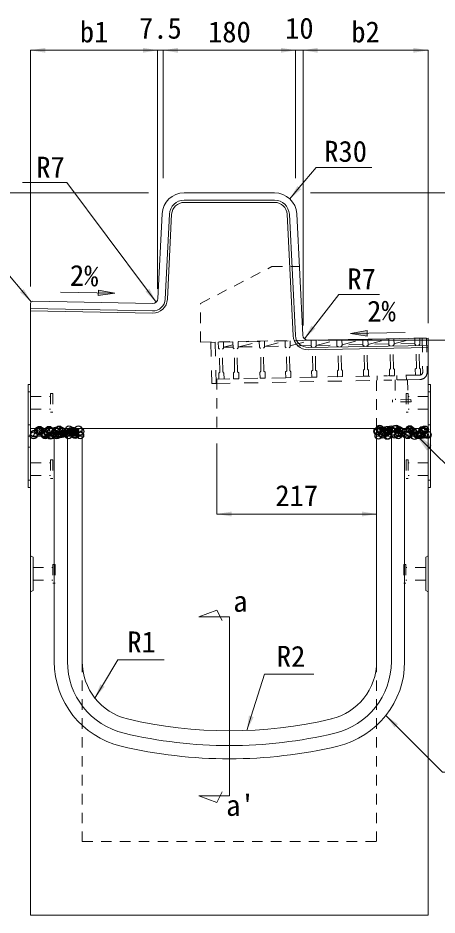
# Model space of a CAD drawing. Units: millimetres at full size. Extents: x 5964 to 125098, y -10801 to 28073.
# Drawn here: x 68980 to 69549, y 8022 to 9239 of the extents above; entities that cross this region are included whole.
import ezdxf
from ezdxf.enums import TextEntityAlignment as Align

# ---------------------------------------------------------------- set-up
doc = ezdxf.new("R2010")
doc.units = ezdxf.units.MM
doc.header["$LTSCALE"] = 19
doc.header["$PDMODE"] = 32
doc.header["$PDSIZE"] = 9.5
for name, pattern in [('USER1', [1.35, 0.75, -0.6]), ('USER3', [2, 1, -1]), ('USER5', [1.35, 0.75, -0.6])]:
    doc.linetypes.add(name, pattern=pattern)
for name, color, linetype, lineweight in [('0_2', 7, 'Continuous', 20), ('インサート', 3, 'USER1', 9), ('グレーチング', 7, 'USER1', 5), ('ジョイント', 7, 'Continuous', 9), ('寸法引出', 7, 'Continuous', 9), ('寸法線', 7, 'Continuous', 9), ('本体', 2, 'Continuous', 9), ('補助線', 8, 'Continuous', 13)]:
    doc.layers.add(name, color=color, linetype=linetype, lineweight=lineweight)
doc.layers.add('ハッチング', color=7, linetype='Continuous')
doc.styles.add('ＭＳ ゴシック', font='')
doc.styles.get('ＭＳ ゴシック').set_extended_font_data('MS Gothic')

# ---------------------------------------------------------------- blocks, each defined once
blk = doc.blocks.new('filled_arrow')
at = {"color": 0, "linetype": 'Continuous', "lineweight": -2}
blk.add_solid([(7.5, 1.25), (0, 0), (7.5, -1.25)], dxfattribs=at)

msp = doc.modelspace()

# ---------------------------------------------------------------- hatches: boundary and pattern name
at = {"layer": '寸法引出'}
for points in [[(69089.3, 8869.77), (69089.17, 8862.27), (69111.73, 8865.63)], [(69454.38, 8814.88), (69454.51, 8807.38), (69431.95, 8810.74)]]:
    msp.add_hatch(color=256, dxfattribs=at).paths.add_polyline_path(points)

# ---------------------------------------------------------------- linework, layer by layer
at = {"layer": 'インサート'}
for p, q in [((69509.38, 8748.14), (69492.38, 8747.8)), ((69492.38, 8747.8), (69492.92, 8720.8)), ((69509.38, 8748.14), (69509.92, 8721.14)), ((69024.27, 8729.22), (69024.27, 8704.22)), ((69024.27, 8729.22), (69027.27, 8729.22)), ((69027.27, 8729.22), (69027.27, 8704.22)), ((69510.27, 8729.22), (69507.26, 8729.22)), ((69507.26, 8729.22), (69507.26, 8704.22)), ((69510.27, 8729.22), (69510.27, 8704.22)), ((68997.27, 8725.22), (69024.27, 8725.22)), ((68997.27, 8725.22), (68997.27, 8708.22)), ((69513.91, 8721.22), (69488.92, 8720.72)), ((69488.92, 8720.72), (69488.98, 8717.72)), ((69513.97, 8718.22), (69488.98, 8717.72)), ((69537.27, 8725.22), (69510.27, 8725.22)), ((69513.91, 8721.22), (69513.97, 8718.22)), ((69537.27, 8725.22), (69537.27, 8708.22)), ((68997.27, 8708.22), (69024.27, 8708.22)), ((69024.27, 8704.22), (69027.27, 8704.22)), ((69510.27, 8704.22), (69507.26, 8704.22)), ((69537.27, 8708.22), (69510.27, 8708.22)), ((68997.27, 8635.22), (69024.27, 8635.22)), ((68997.27, 8635.22), (68997.27, 8618.22)), ((69024.27, 8639.22), (69024.27, 8614.22)), ((69024.27, 8639.22), (69027.27, 8639.22)), ((69027.27, 8639.22), (69027.27, 8614.22)), ((69510.27, 8639.22), (69507.26, 8639.22)), ((69507.26, 8639.22), (69507.26, 8614.22)), ((69510.27, 8639.22), (69510.27, 8614.22)), ((69537.27, 8635.22), (69510.27, 8635.22)), ((69537.27, 8635.22), (69537.27, 8618.22)), ((68997.27, 8618.22), (69024.27, 8618.22)), ((69024.27, 8614.22), (69027.27, 8614.22)), ((69510.27, 8614.22), (69507.26, 8614.22)), ((69537.27, 8618.22), (69510.27, 8618.22)), ((69027.46, 8497.22), (69027.46, 8472.22)), ((69027.46, 8497.22), (69030.47, 8497.22)), ((69030.47, 8497.22), (69030.47, 8472.22)), ((69507.06, 8497.22), (69504.06, 8497.22)), ((69504.06, 8497.22), (69504.06, 8472.22)), ((69507.06, 8497.22), (69507.06, 8472.22)), ((69000.46, 8493.22), (69027.46, 8493.22)), ((69000.46, 8493.22), (69000.46, 8476.22)), ((69534.06, 8493.22), (69507.06, 8493.22)), ((69534.06, 8493.22), (69534.06, 8476.22)), ((69000.46, 8476.22), (69027.46, 8476.22)), ((69534.06, 8476.22), (69507.06, 8476.22)), ((69027.46, 8472.22), (69030.47, 8472.22)), ((69507.06, 8472.22), (69504.06, 8472.22))]:
    msp.add_line(p, q, dxfattribs=at)
at = {"layer": 'グレーチング', "linetype": 'USER3'}
for p, q in [((69252.06, 8799), (69535, 8804.66)), ((69349.98, 8793.96), (69378.13, 8801.52)), ((69378.13, 8801.52), (69378.29, 8793.52)), ((69385.13, 8801.66), (69385.29, 8793.66)), ((69385.27, 8794.66), (69413.42, 8802.23)), ((69413.13, 8802.22), (69413.29, 8794.22)), ((69420.12, 8802.36), (69420.28, 8794.36)), ((69420.26, 8795.36), (69448.42, 8802.93)), ((69448.42, 8802.93), (69448.58, 8794.93)), ((69455.42, 8803.07), (69455.58, 8795.07)), ((69455.56, 8796.07), (69483.71, 8803.63)), ((69483.71, 8803.63), (69483.87, 8795.64)), ((69490.71, 8803.77), (69490.87, 8795.78)), ((69490.85, 8796.78), (69519, 8804.34)), ((69519, 8804.34), (69519.16, 8796.34)), ((69526, 8804.48), (69526.16, 8796.48)), ((69529, 8804.54), (69529.92, 8758.55)), ((69535, 8804.66), (69535.92, 8758.67)), ((69248.06, 8798.92), (69242.06, 8798.8)), ((69242.06, 8798.8), (69243.18, 8742.81)), ((69248.06, 8798.92), (69249.18, 8742.93)), ((69252.06, 8799), (69252.22, 8791)), ((69253.75, 8789.53), (69252.22, 8791)), ((69254.37, 8758.54), (69253.75, 8789.53)), ((69257.75, 8789.61), (69259.22, 8791.14)), ((69258.37, 8758.62), (69257.75, 8789.61)), ((69259.06, 8799.14), (69259.22, 8791.14)), ((69259.2, 8792.14), (69272.13, 8795.56)), ((69259.2, 8792.14), (69272.19, 8792.4)), ((69272.05, 8799.4), (69272.21, 8791.4)), ((69273.74, 8789.93), (69272.21, 8791.4)), ((69274.36, 8758.94), (69273.74, 8789.93)), ((69277.74, 8790.01), (69279.21, 8791.54)), ((69278.36, 8759.02), (69277.74, 8790.01)), ((69279.05, 8799.54), (69279.21, 8791.54)), ((69279.19, 8792.54), (69308.29, 8793.12)), ((69279.99, 8792.56), (69308.15, 8800.12)), ((69307.85, 8800.12), (69308.01, 8792.12)), ((69309.54, 8790.65), (69308.01, 8792.12)), ((69310.16, 8759.66), (69309.54, 8790.65)), ((69313.54, 8790.73), (69315, 8792.26)), ((69314.15, 8759.74), (69313.54, 8790.73)), ((69314.84, 8800.26), (69315, 8792.26)), ((69314.98, 8793.26), (69343.14, 8800.82)), ((69314.98, 8793.26), (69343.28, 8793.82)), ((69342.84, 8800.82), (69343, 8792.82)), ((69344.53, 8791.35), (69343, 8792.82)), ((69345.15, 8760.35), (69344.53, 8791.35)), ((69348.53, 8791.43), (69350, 8792.96)), ((69349.15, 8760.43), (69348.53, 8791.43)), ((69349.84, 8800.96), (69350, 8792.96)), ((69378.27, 8794.52), (69349.98, 8793.96)), ((69379.82, 8792.05), (69378.29, 8793.52)), ((69380.44, 8761.06), (69379.82, 8792.05)), ((69383.82, 8792.13), (69385.29, 8793.66)), ((69384.44, 8761.14), (69383.82, 8792.13)), ((69385.27, 8794.66), (69413.56, 8795.23)), ((69414.81, 8792.75), (69413.29, 8794.22)), ((69415.43, 8761.76), (69414.81, 8792.75)), ((69418.81, 8792.83), (69420.28, 8794.36)), ((69419.43, 8761.84), (69418.81, 8792.83)), ((69448.56, 8795.93), (69420.26, 8795.36)), ((69450.11, 8793.46), (69448.58, 8794.93)), ((69450.73, 8762.47), (69450.11, 8793.46)), ((69454.11, 8793.54), (69455.58, 8795.07)), ((69454.73, 8762.55), (69454.11, 8793.54)), ((69483.85, 8796.64), (69455.56, 8796.07)), ((69485.4, 8794.17), (69483.87, 8795.64)), ((69486.02, 8763.17), (69485.4, 8794.17)), ((69489.4, 8794.25), (69490.87, 8795.78)), ((69490.02, 8763.25), (69489.4, 8794.25)), ((69519.14, 8797.34), (69490.85, 8796.78)), ((69520.69, 8794.87), (69519.16, 8796.34)), ((69521.31, 8763.88), (69520.69, 8794.87)), ((69524.69, 8794.95), (69526.16, 8796.48)), ((69525.31, 8763.96), (69524.69, 8794.95)), ((69249.06, 8748.93), (69482.21, 8753.59)), ((69254.37, 8758.54), (69252.9, 8757.01)), ((69252.9, 8757.01), (69253.06, 8749.01)), ((69258.37, 8758.62), (69259.9, 8757.15)), ((69259.9, 8757.15), (69260.06, 8749.15)), ((69274.36, 8758.94), (69272.89, 8757.41)), ((69272.89, 8757.41), (69273.05, 8749.41)), ((69278.36, 8759.02), (69279.89, 8757.55)), ((69279.89, 8757.55), (69280.05, 8749.55)), ((69310.16, 8759.66), (69308.69, 8758.13)), ((69308.69, 8758.13), (69308.85, 8750.13)), ((69314.15, 8759.74), (69315.68, 8758.27)), ((69315.68, 8758.27), (69315.84, 8750.27)), ((69345.15, 8760.35), (69343.68, 8758.83)), ((69343.68, 8758.83), (69343.84, 8750.83)), ((69349.15, 8760.43), (69350.68, 8758.97)), ((69350.68, 8758.97), (69350.84, 8750.97)), ((69380.44, 8761.06), (69378.97, 8759.53)), ((69378.97, 8759.53), (69379.13, 8751.53)), ((69384.44, 8761.14), (69385.97, 8759.67)), ((69385.97, 8759.67), (69386.13, 8751.67)), ((69415.43, 8761.76), (69413.96, 8760.23)), ((69413.96, 8760.23), (69414.12, 8752.23)), ((69419.43, 8761.84), (69420.96, 8760.37)), ((69420.96, 8760.37), (69421.12, 8752.37)), ((69450.73, 8762.47), (69449.26, 8760.94)), ((69449.26, 8760.94), (69449.42, 8752.94)), ((69456.42, 8753.08), (69449.42, 8752.94)), ((69454.73, 8762.55), (69456.26, 8761.08)), ((69456.26, 8761.08), (69456.42, 8753.08)), ((69468.01, 8753.31), (69468.13, 8747.31)), ((69526, 8754.47), (69483.01, 8753.61)), ((69486.02, 8763.17), (69484.55, 8761.64)), ((69484.55, 8761.64), (69484.71, 8753.64)), ((69491.59, 8753.59), (69484.6, 8753.31)), ((69490.02, 8763.25), (69491.55, 8761.78)), ((69491.55, 8761.78), (69491.71, 8753.78)), ((69494.51, 8753.84), (69494.63, 8747.84)), ((69507.51, 8754.1), (69507.63, 8748.1)), ((69521.31, 8763.88), (69519.84, 8762.35)), ((69519.84, 8762.35), (69520, 8754.35)), ((69527, 8754.49), (69520, 8754.35)), ((69525.31, 8763.96), (69526.84, 8762.49)), ((69526.84, 8762.49), (69527, 8754.49)), ((69249.18, 8742.93), (69243.18, 8742.81)), ((69249.18, 8742.93), (69477.13, 8747.49)), ((69253.06, 8749.01), (69260.06, 8749.15)), ((69273.05, 8749.41), (69280.05, 8749.55)), ((69308.85, 8750.13), (69315.84, 8750.27)), ((69350.84, 8750.97), (69343.84, 8750.83)), ((69379.13, 8751.53), (69386.13, 8751.67)), ((69421.12, 8752.37), (69414.12, 8752.23)), ((69526.12, 8748.47), (69477.13, 8747.49))]:
    msp.add_line(p, q, dxfattribs=at)
for radius, start, end in [(4, 271.14586, 1.14572), (10, 271.14571, 1.14575)]:
    msp.add_arc((69525.92, 8758.47), radius, start, end, dxfattribs=at)
at = {"layer": 'ジョイント'}
for p, q in [((68994.06, 8741.72), (68997.26, 8741.72)), ((68994.06, 8741.72), (68994.06, 8601.72)), ((68997.26, 8741.72), (68997.26, 8601.72)), ((69537.27, 8741.72), (69540.47, 8741.72)), ((69537.27, 8741.72), (69537.27, 8601.72)), ((69540.47, 8741.72), (69540.47, 8601.72)), ((68994.06, 8601.72), (68997.26, 8601.72)), ((69537.27, 8601.72), (69540.47, 8601.72))]:
    msp.add_line(p, q, dxfattribs=at)
at = {"layer": 'ジョイント', "linetype": 'USER5', "lineweight": 5}
for p, q in [((68994.06, 8731.72), (68997.26, 8731.72)), ((69537.27, 8731.72), (69540.47, 8731.72)), ((68994.06, 8686.72), (68997.26, 8686.72)), ((69537.27, 8686.72), (69540.47, 8686.72)), ((68994.06, 8656.72), (68997.26, 8656.72)), ((69537.27, 8656.72), (69540.47, 8656.72)), ((68994.06, 8611.72), (68997.26, 8611.72)), ((69537.27, 8611.72), (69540.47, 8611.72))]:
    msp.add_line(p, q, dxfattribs=at)
at = {"layer": 'ハッチング'}
for p in [(69002.34, 8674.87), (69007.21, 8678.88), (69009.19, 8680.13), (69009.35, 8677.52), (69010.88, 8679.11), (69016.06, 8675.37), (69022.19, 8680.07), (69023.03, 8678.91), (69025.17, 8677.55), (69029.36, 8675.54), (69031.2, 8678.93), (69032.14, 8678.08), (69035.91, 8680.56), (69038.85, 8678.94), (69040.99, 8677.57), (69042.35, 8675.47), (69044.22, 8675.01), (69049.2, 8680.73), (69051.12, 8675.92), (69051.83, 8678.48), (69053.76, 8676.27), (69054.67, 8678.97), (69056.07, 8675.97), (69056.81, 8677.6), (69057.89, 8676.81), (69062.2, 8680.67), (69064.79, 8677.72), (69468.12, 8678.35), (69469.05, 8678.33), (69471.29, 8681.61), (69472.23, 8680.76), (69473.18, 8678.87), (69476.37, 8677.39), (69476.64, 8676.71), (69480.08, 8679.78), (69481.8, 8679.74), (69482.72, 8680.13), (69483.94, 8678.38), (69486.85, 8680.67), (69489.67, 8677.56), (69491.92, 8681.16), (69493.75, 8681.58), (69496.97, 8676.53), (69497.62, 8679.77), (69497.91, 8675.67), (69499.76, 8678.41), (69502.66, 8677.5), (69512.24, 8680.99), (69513.18, 8680.13), (69513.44, 8679.8), (69515.58, 8678.44), (69516.38, 8677.99), (69517.6, 8676.08), (69529.26, 8679.83), (69529.68, 8678.16), (69531.4, 8678.47), (69532.87, 8680.54), (69001.24, 8672.58), (69015.93, 8674.48), (69016.87, 8673.62), (69017.06, 8672.6), (69023.77, 8672.32), (69026.41, 8672.67), (69030.54, 8673.21), (69032.88, 8672.63), (69036.56, 8674.03), (69037.44, 8674.12), (69040.09, 8674.47), (69048.7, 8672.66), (69056.89, 8673.85), (69057.82, 8672.99), (69064.52, 8672.69), (69469.82, 8672.37), (69475.84, 8673.44), (69481.7, 8672.07), (69482.82, 8672.3), (69491.66, 8673.47), (69496.54, 8672.8), (69507.48, 8673.5), (69509.83, 8672.97), (69518.88, 8671.74), (69522.83, 8672.91), (69523.3, 8673.52), (69525.78, 8672.65), (69528.43, 8672.99), (69532.56, 8673.54), (69536.55, 8673.4)]:
    msp.add_point(p, dxfattribs=at)
at = {"layer": '寸法引出'}
for p, q in [((69111.73, 8865.63), (69037.72, 8866.92)), ((69431.95, 8810.74), (69505.97, 8812.02)), ((69225.63, 8426.38), (69250.38, 8435.58)), ((69267.27, 8426.38), (69225.63, 8426.38)), ((69250.38, 8435.58), (69257.54, 8421.26)), ((69267.27, 8426.38), (69267.27, 8183.69)), ((69267.27, 8183.69), (69225.63, 8183.69)), ((69225.63, 8183.69), (69250.38, 8174.49)), ((69250.38, 8174.49), (69257.54, 8188.81))]:
    msp.add_line(p, q, dxfattribs=at)
at = {"layer": '寸法引出', "lineweight": 13}
for points in [[(69089.3, 8869.77), (69089.17, 8862.27), (69111.73, 8865.63)], [(69454.38, 8814.88), (69454.51, 8807.38), (69431.95, 8810.74)]]:
    msp.add_lwpolyline(points, close=True, dxfattribs=at)
at = {"layer": '寸法線'}
for p, q in [((68997.26, 9195.15), (69169.74, 9195.15)), ((68997.26, 8874.69), (68997.26, 9195.15)), ((69129.74, 9195.15), (69217.26, 9195.15)), ((69169.74, 8871.35), (69169.74, 9195.15)), ((69169.74, 8871.35), (69169.74, 9195.15)), ((69177.26, 9021.72), (69177.26, 9195.15)), ((69177.26, 9195.15), (69357.26, 9195.15)), ((69177.26, 9021.72), (69177.26, 9195.15)), ((69407.26, 9195.15), (69317.26, 9195.15)), ((69357.26, 9021.72), (69357.26, 9195.15)), ((69357.26, 9021.72), (69357.26, 9195.15)), ((69367.26, 8821.72), (69367.26, 9195.15)), ((69367.26, 9195.15), (69537.27, 9195.15)), ((69367.26, 8821.72), (69367.26, 9195.15)), ((69537.27, 8824.72), (69537.27, 9195.15)), ((69157.26, 9001.72), (68783.04, 9001.72)), ((69377.26, 9001.72), (69928.16, 9001.72)), ((69387.26, 8801.72), (69771.14, 8801.72)), ((69250.17, 8661.72), (69250.17, 8565.91)), ((69467.26, 8651.72), (69467.26, 8565.91)), ((69250.17, 8565.91), (69467.26, 8565.91))]:
    msp.add_line(p, q, dxfattribs=at)
for points in [[(69349.4, 8993.46), (69362.23, 9008.8), (69385.09, 9036.16), (69460.61, 9036.16)], [(69167.87, 8853.36), (69155.9, 8869.39), (69046.6, 9015.79), (68986.02, 9015.79)], [(68998.16, 8853.77), (68985.24, 8869.03), (68968.42, 8888.88), (68907.84, 8888.88)], [(69369.14, 8803.72), (69381.4, 8819.52), (69415.9, 8863.94), (69471.33, 8863.94)], [(69517.89, 8676.72), (69592.85, 8601.76), (69714.78, 8601.76)], [(69084.51, 8316.14), (69094.8, 8333.29), (69115.57, 8367.92), (69178.84, 8367.92)], [(69290.98, 8272.35), (69296.97, 8291.43), (69314.83, 8348.41), (69381.93, 8348.41)], [(69479.83, 8292.58), (69556.77, 8215.64), (69670.73, 8215.64)]]:
    msp.add_lwpolyline(points, dxfattribs=at)
at = {"layer": '本体', "lineweight": 20}
for p, q in [((69205.8, 9001.72), (69328.73, 9001.72)), ((69170.08, 8858.13), (69175.84, 8973.22)), ((69366.93, 8808.49), (69358.69, 8973.22)), ((68997.26, 8851.63), (68997.26, 8021.72)), ((69162.96, 8851.48), (69000.32, 8854.63)), ((69374.04, 8801.84), (69537.27, 8804.72)), ((69537.27, 8804.72), (69537.27, 8021.72)), ((69537.27, 8681.72), (68997.26, 8681.72)), ((69067.26, 8671.72), (69067.26, 8681.72)), ((69467.26, 8671.72), (69467.26, 8681.72)), ((69067.26, 8671.72), (68997.26, 8671.72)), ((69067.26, 8365.76), (69067.26, 8671.72)), ((69537.27, 8671.72), (69467.26, 8671.72)), ((69467.26, 8365.76), (69467.26, 8671.72)), ((68997.26, 8021.72), (69537.27, 8021.72))]:
    msp.add_line(p, q, dxfattribs=at)
at = {"layer": '本体', "color": 4, "lineweight": 5}
for p, q in [((69205.8, 8991.72), (69328.73, 8991.72)), ((69205.8, 8988.72), (69328.73, 8988.72)), ((69180.07, 8857.63), (69185.83, 8972.72)), ((69183.07, 8857.48), (69188.82, 8972.57)), ((69353.94, 8807.84), (69345.71, 8972.57)), ((69356.94, 8807.99), (69348.7, 8972.72)), ((69162.76, 8841.48), (68997.26, 8844.68)), ((69162.71, 8838.48), (68997.26, 8841.68)), ((69374.22, 8791.84), (69537.27, 8794.72)), ((69374.27, 8788.84), (69537.27, 8791.72)), ((69029.27, 8365.76), (69029.27, 8671.72)), ((69047.27, 8365.76), (69047.27, 8671.72)), ((69487.27, 8365.76), (69487.27, 8671.72)), ((69505.26, 8365.76), (69505.26, 8671.72)), ((68997.26, 8509.22), (69000.46, 8507.22)), ((69537.27, 8509.22), (69534.06, 8507.22)), ((69000.46, 8507.22), (69000.46, 8462.22)), ((69534.06, 8507.22), (69534.06, 8462.22)), ((68997.26, 8460.22), (69000.46, 8462.22)), ((69537.27, 8460.22), (69534.06, 8462.22))]:
    msp.add_line(p, q, dxfattribs=at)
at = {"layer": '本体', "linetype": 'USER1'}
for p, q in [((69228.08, 8851.62), (69324.97, 8901.62)), ((69324.97, 8901.62), (69362.27, 8901.62)), ((69228.08, 8799.26), (69228.08, 8851.62)), ((69228.08, 8799.26), (69374.04, 8801.84)), ((69467.26, 8681.72), (69467.26, 8753.3)), ((69250.17, 8748.95), (69250.17, 8681.72)), ((69067.26, 8365.76), (69067.26, 8121.72)), ((69467.26, 8365.76), (69467.26, 8121.72)), ((69067.26, 8121.72), (69467.26, 8121.72))]:
    msp.add_line(p, q, dxfattribs=at)
at = {"layer": '本体', "lineweight": 20}
for centre, radius, start, end in [((69205.8, 8971.72), 30, 90, 177.13806), ((69328.73, 8971.72), 30, 2.86254, 90), ((69000.26, 8851.63), 3, 88.89118, 180), ((69163.09, 8858.48), 7, 268.89118, 357.13806), ((69373.92, 8808.84), 7, 182.86254, 271.01187), ((69147.26, 8365.76), 80, 180, 256.65766), ((69387.26, 8365.76), 80, 283.34233, 0), ((69267.27, 8871.72), 600, 256.65762, 283.34237)]:
    msp.add_arc(centre, radius, start, end, dxfattribs=at)
at = {"layer": '本体', "color": 4, "lineweight": 5}
for centre, radius, start, end in [((69205.8, 8971.72), 20, 90, 177.13806), ((69205.8, 8971.72), 17, 90, 177.13806), ((69328.73, 8971.72), 20, 2.86254, 90), ((69328.73, 8971.72), 17, 2.86254, 90), ((69163.09, 8858.48), 20, 268.89118, 357.13806), ((69163.09, 8858.48), 17, 268.89118, 357.13806), ((69373.92, 8808.84), 20, 182.86254, 271.01187), ((69373.92, 8808.84), 17, 182.86254, 271.01187), ((69147.26, 8365.76), 118, 180, 256.65766), ((69147.26, 8365.76), 100, 180, 256.65766), ((69387.27, 8365.76), 100, 283.34233, 0), ((69387.27, 8365.76), 118, 283.34233, 0), ((69267.27, 8871.72), 620, 256.65762, 283.34237), ((69267.27, 8871.72), 638, 256.65762, 283.34237)]:
    msp.add_arc(centre, radius, start, end, dxfattribs=at)
at = {"layer": '補助線'}
for p, q in [((68994.06, 8671.72), (68997.26, 8671.72)), ((69537.27, 8671.72), (69540.47, 8671.72))]:
    msp.add_line(p, q, dxfattribs=at)

# ---------------------------------------------------------------- block references
at = {"layer": '寸法線', "xscale": 2.67, "yscale": 2.67}
for p in [(68997.26, 9195.15), (69177.26, 9195.15), (69177.26, 9195.15), (69367.26, 9195.15), (69367.26, 9195.15), (69250.17, 8565.91)]:
    msp.add_blockref('filled_arrow', p, dxfattribs=at)
at = {"layer": '寸法線'}
for p, xscale, yscale, rotation in [((69169.74, 9195.15), 2.67, 2.67, 180), ((69169.74, 9195.15), 2.67, 2.67, 180), ((69357.26, 9195.15), 2.67, 2.67, 180), ((69357.26, 9195.15), 2.67, 2.67, 180), ((69537.27, 9195.15), 2.67, 2.67, 180), ((69349.4, 8993.46), 2.67, 2.67, 50.1), ((68998.16, 8853.77), 2.67, 2.67, 130.3), ((69167.87, 8853.36), 2.67, 2.67, 126.7), ((69369.14, 8803.72), 2.67, 2.67, 52.2), ((69517.89, 8676.72), 4, 4, 315), ((69467.26, 8565.91), 2.67, 2.67, 180), ((69084.51, 8316.14), 2.67, 2.67, 59), ((69290.98, 8272.35), 2.67, 2.67, 72.6), ((69479.83, 8292.58), 2.67, 2.67, 315)]:
    msp.add_blockref('filled_arrow', p, dxfattribs=dict(at, xscale=xscale, yscale=yscale, rotation=rotation))

# ---------------------------------------------------------------- texts
at = {"layer": '0_2', "style": 'ＭＳ ゴシック'}
for s, p in [('R30', (69425.12, 9058.09)), ('R7', (69024.28, 9036.53)), ('R7', (69446.9, 8884.93)), ('a', (69282.18, 8447.48)), ('R1', (69147.96, 8392.29)), ('R2', (69351.05, 8372.79)), ("a'", (69282.18, 8170.59))]:
    msp.add_text(s, height=28.48, dxfattribs=at).set_placement(p, align=Align.MIDDLE_CENTER)
for rotation, p in [(359, (69069.99, 8889.48)), (1, (69473.86, 8841.34))]:
    msp.add_text('2%', height=28.48, rotation=rotation, dxfattribs=at).set_placement(p, align=Align.MIDDLE_CENTER)
at = {"layer": '寸法線', "style": 'ＭＳ ゴシック'}
for s, p in [('b1', (69083.5, 9220.15)), ('7.5', (69173.5, 9225.15)), ('180', (69267.26, 9220.15)), ('10', (69362.26, 9225.15)), ('b2', (69452.26, 9220.15)), ('217', (69358.71, 8590.91))]:
    msp.add_text(s, height=28.48, dxfattribs=at).set_placement(p, align=Align.MIDDLE_CENTER)

doc.saveas('drawing.dxf')
